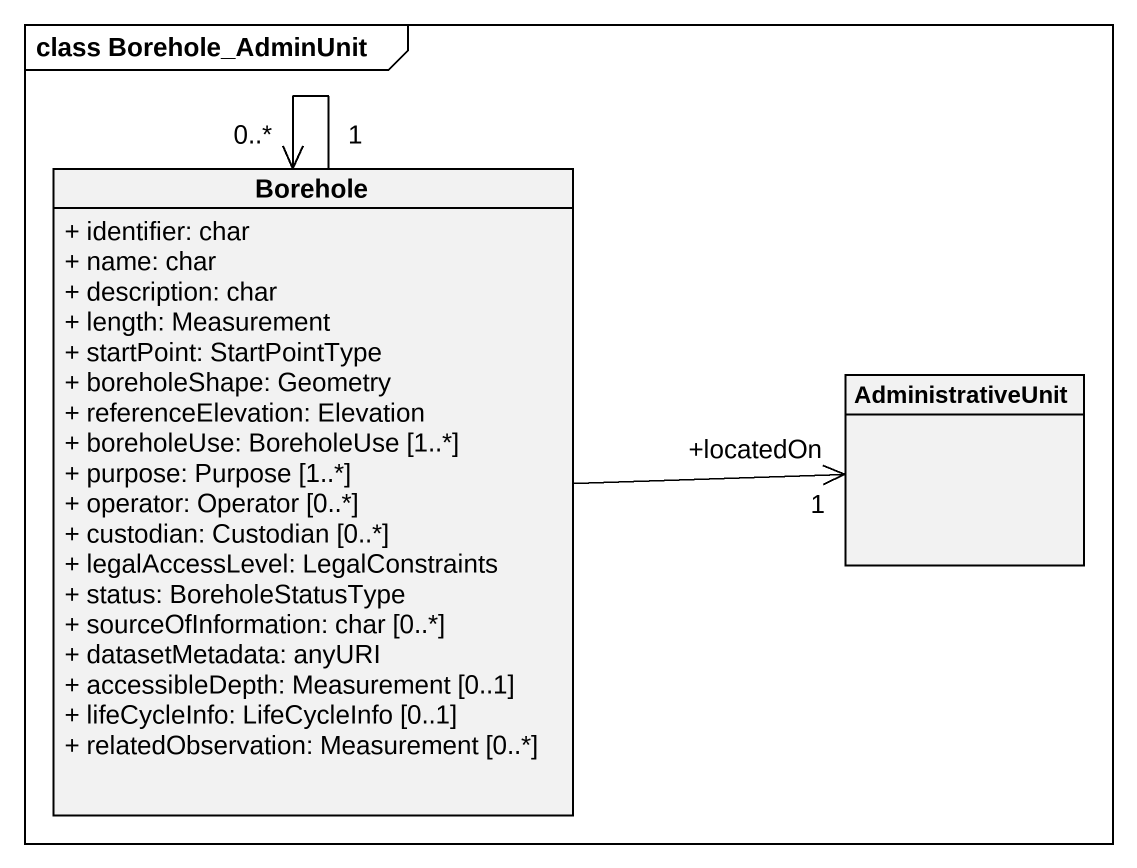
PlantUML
@startuml
mainframe class Borehole_AdminUnit
hide circle
hide empty members
skinparam classAttributeIconSize 0
class Borehole {
  + identifier: char
  + name: char
  + description: char
  + length: Measurement
  + startPoint: StartPointType
  + boreholeShape: Geometry
  + referenceElevation: Elevation
  + boreholeUse: BoreholeUse [1..*]
  + purpose: Purpose [1..*]
  + operator: Operator [0..*]
  + custodian: Custodian [0..*]
  + legalAccessLevel: LegalConstraints
  + status: BoreholeStatusType
  + sourceOfInformation: char [0..*]
  + datasetMetadata: anyURI
  + accessibleDepth: Measurement [0..1]
  + lifeCycleInfo: LifeCycleInfo [0..1]
  + relatedObservation: Measurement [0..*]
}
class AdministrativeUnit
Borehole "1" --> "0..*" Borehole
Borehole -right-> "+locatedOn\n1" AdministrativeUnit
@enduml
